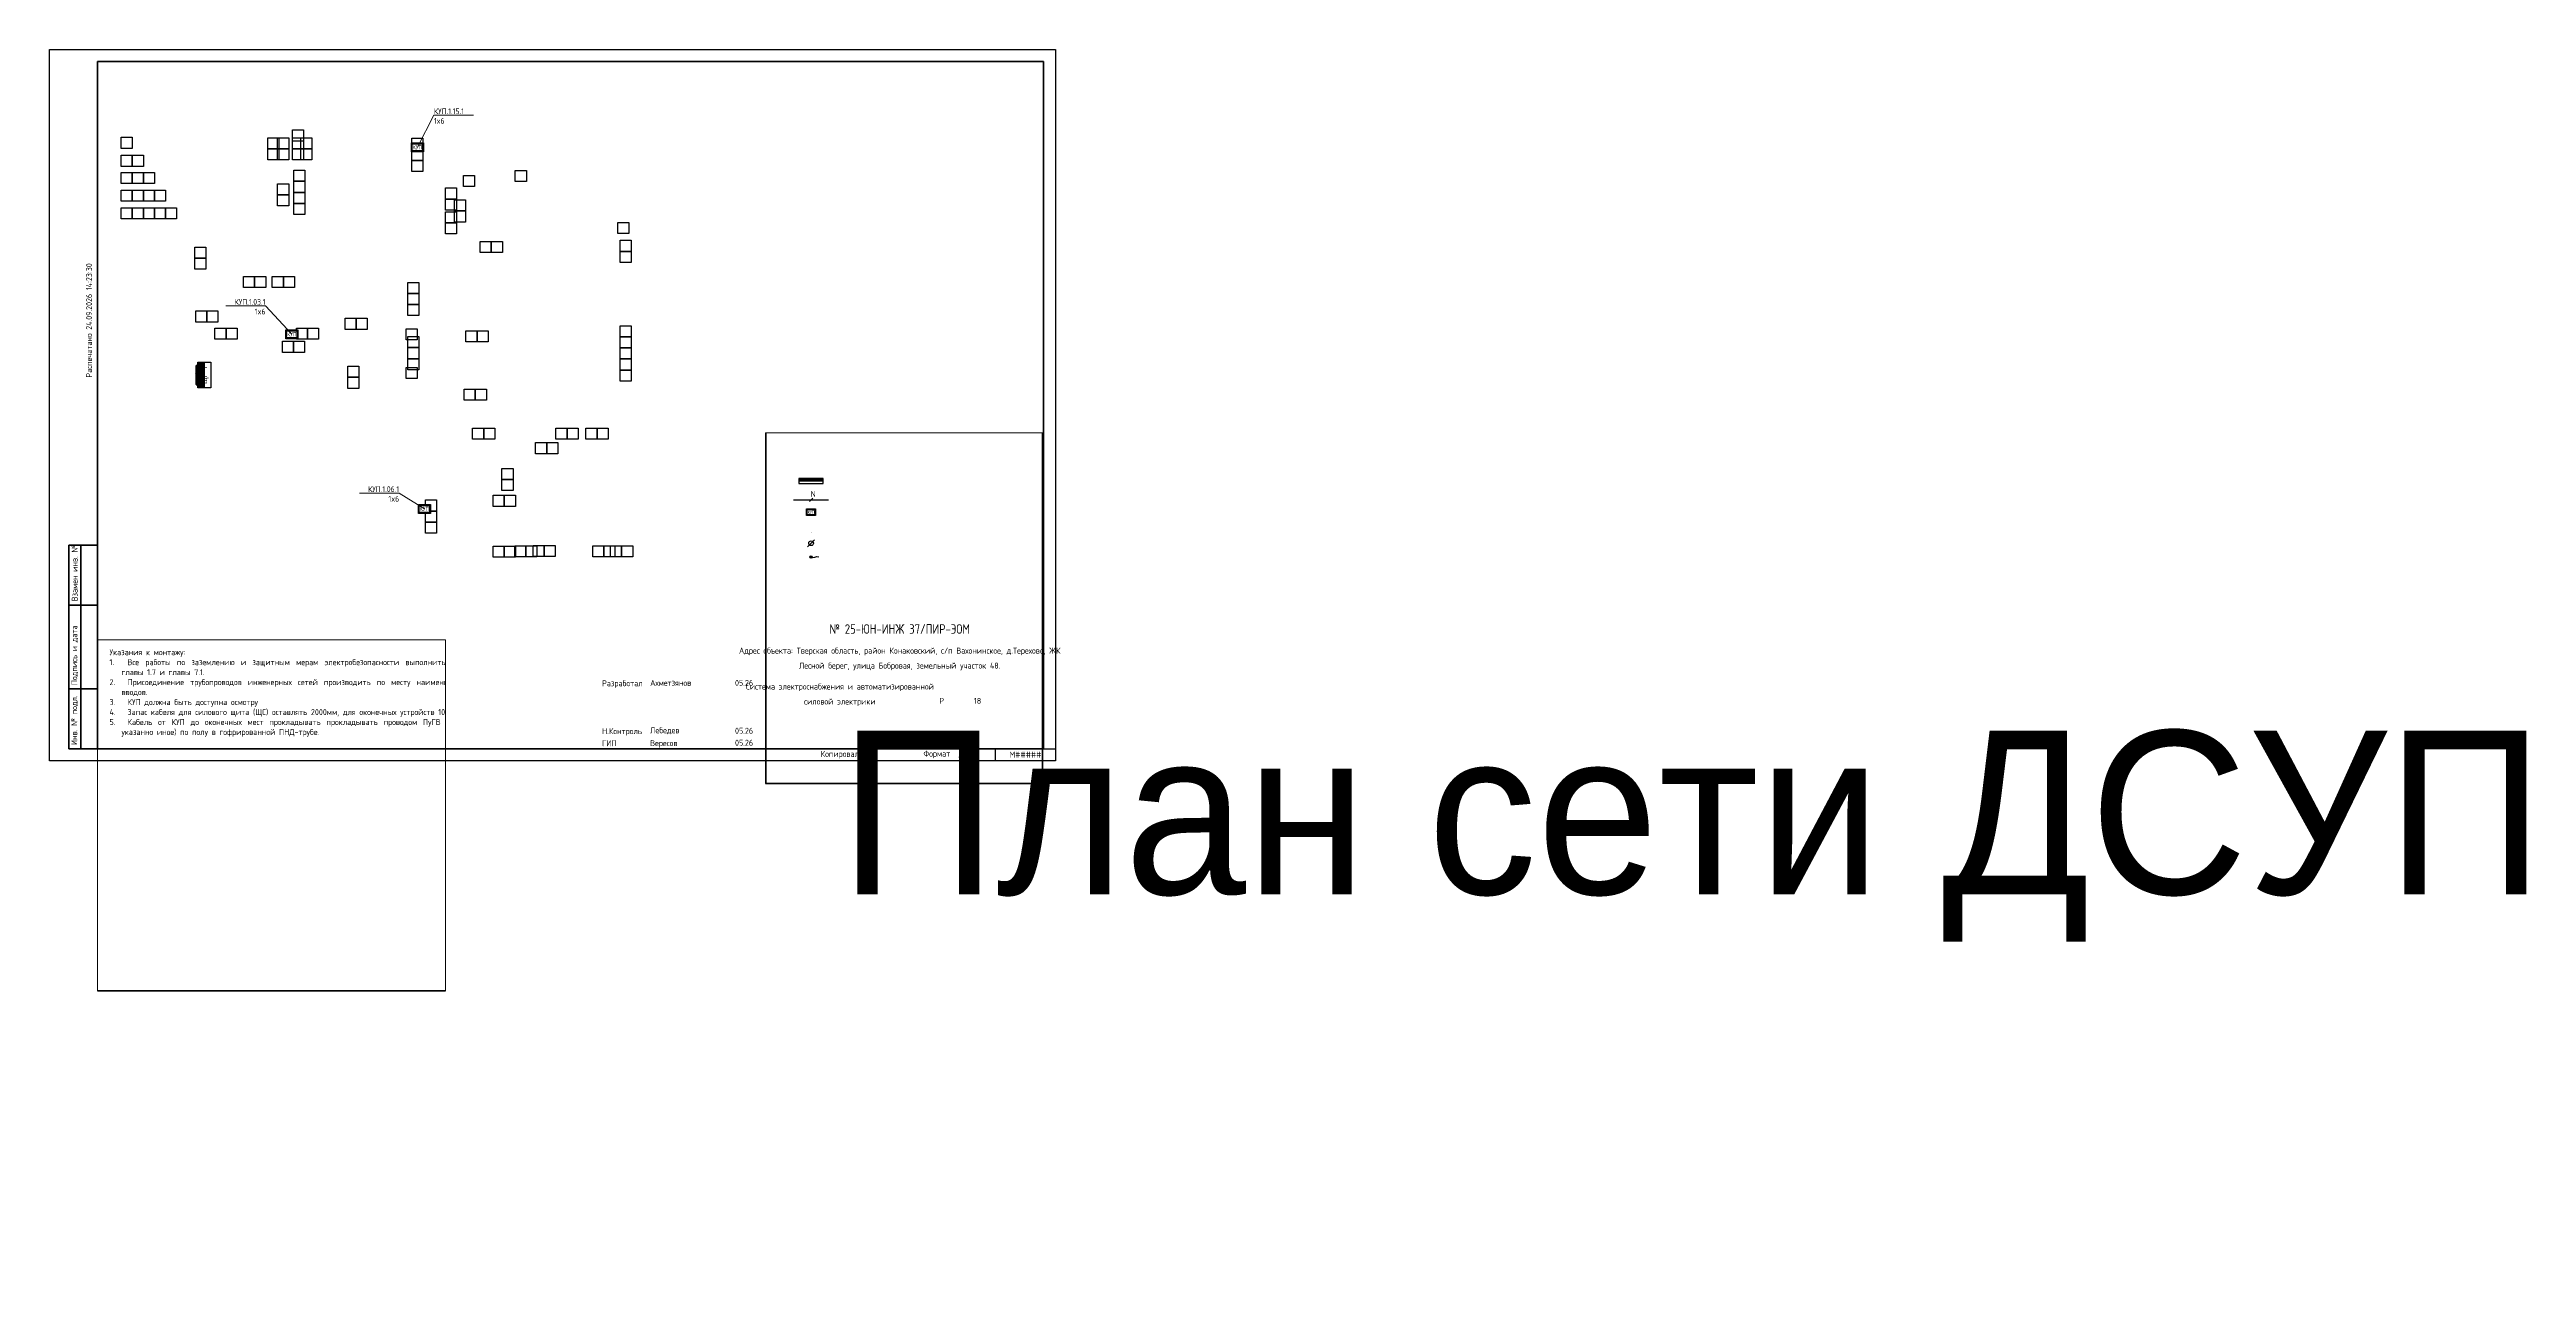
# Paper-space layout 'КУП (2)' of a CAD drawing. Header units: millimetres. Extents: x 0 to 1034, y -218 to 297.
# The model-space entities are those that its viewports show. They can reach past a viewport. Long polylines and large blocks are cut down to what shows.
import ezdxf
from ezdxf import colors
from ezdxf.entities.mleader import LeaderData, LeaderLine
from ezdxf.enums import TextEntityAlignment as Align
from ezdxf.math import Vec2, Vec3

# ---------------------------------------------------------------- set-up
doc = ezdxf.new("R2018")
doc.units = ezdxf.units.MM
doc.set_wipeout_variables(frame=1)
doc.linetypes.add('ШТРИХОВАЯ', pattern=[0.75, 0.5, -0.25])
doc.layers.add('0_UNC Defpoints ЭОМ', color=6, linetype='Continuous', plot=False)
for name, color, linetype in [('0_UNC_0 Щит', 1, 'Continuous'), ('0_UNC_12 ДСУП. Оборудование', 104, 'Continuous'), ('0_UNC_12 ДСУП. Трассы', 104, 'Continuous'), ('0_Рамка', 7, 'Continuous'), ('ЩР-1', 1, 'Continuous')]:
    doc.layers.add(name, color=color, linetype=linetype)
doc.styles.add('GOST 2.304 A', font='GOST2304A.ttf')
doc.styles.get("Standard").update_dxf_attribs({"font": 'arial.ttf'})
doc.styles.add('Unecom', font='GOST2304A.ttf', dxfattribs={"height": 2.5})
doc.styles.add('СГЕНЕРИР_СТИЛЬ_1', font='')
doc.styles.add('СПДС', font='isocpeur.ttf', dxfattribs={"width": 0.8, "height": 2.5})
doc.styles.add('СПДС1.8', font='isocpeur.ttf', dxfattribs={"width": 0.8, "height": 1.8})
doc.styles.get('СГЕНЕРИР_СТИЛЬ_1').set_extended_font_data('Arial Кириллический')

# ---------------------------------------------------------------- blocks, each defined once
blk = doc.blocks.new('*U292')
at = {"lineweight": 60, "ltscale": 10}
for p, q in [((20, 292), (415, 292)), ((20, 5), (20, 292)), ((415, 292), (415, 5)), ((8, 90), (20, 90)), ((8, 5), (8, 90)), ((13, 90), (13, 5)), ((20, 90), (20, 5)), ((20, 90), (20, 5)), ((8, 65), (20, 65)), ((8, 30), (20, 30)), ((20, 5), (8, 5)), ((415, 5), (20, 5))]:
    blk.add_line(p, q, dxfattribs=at)
at = {"layer": '0_UNC Defpoints ЭОМ', "ltscale": 10}
blk.add_lwpolyline([(420, 0), (0, 0), (0, 297), (420, 297)], close=True, dxfattribs=at)
at = {"layer": '0_UNC Defpoints ЭОМ', "lineweight": 30}
blk.add_lwpolyline([(395, 5), (420, 5), (420, 0), (395, 0)], close=True, dxfattribs=at)
at = {"char_height": 2.5, "attachment_point": 4, "rotation": 90, "style": 'Unecom'}
for s, insert, width in [('{\\fGOST type A|b0|i1|c204|p34; }Взамен инв. №', (10.5, 65), 25), (' Подпись и дата', (10.5, 30), 35), (' Инв. № подл.', (10.5, 5), 24.419)]:
    blk.add_mtext(s, dxfattribs=dict(at, insert=insert, width=width))
at = {"style": 'Unecom'}
for s, insert, char_height, width, attachment_point, line_spacing_factor in [('№ 25-ЮН-ИНЖ 37/ПИР-ЭОМ', (355, 55), 4, 120, 5, 2), ('Адрес объекта: Тверская область, район Конаковский, с/п Вахонинское, д.Терехово, ЖК Лесной берег, улица Бобровая, земельный участок 48.', (355, 42.5), 2.5, 115, 5, 1.5), ('Разработал', (230.7, 32), 2.5, 20, 4, 2), ('Ахметзянов', (250.8, 32.5), 2.5, 19.921, 4, 2), ('05.26', (290, 32.5), 2.5, 10, 5, 2), ('Система электроснабжения и автоматизированной силовой электрики', (330, 27.5), 2.5, 70, 5, 1.5), ('Р', (372.5, 25), 2.5, 15, 5, 2), ('Н.Контроль', (230.7, 12), 2.5, 20, 4, 2), ('Лебедев', (250.8, 12.5), 2.5, 19.921, 4, 2), ('05.26', (290, 12.5), 2.5, 10, 5, 2), ('ГИП', (230.7, 7.3), 2.5, 20, 4, 2), ('Вересов', (250.8, 7), 2.5, 19.921, 4, 2), ('05.26', (290, 7.5), 2.5, 10, 5, 2)]:
    blk.add_mtext(s, dxfattribs=dict(at, insert=insert, char_height=char_height, width=width, attachment_point=attachment_point, line_spacing_factor=line_spacing_factor))
at = {"char_height": 2.5, "attachment_point": 4, "style": 'Unecom'}
for s, insert, width in [('Формат  ', (364.9, 2.6), 50), ('\\pi1; ', (250, -133.2), 20), ('\\pi1; ', (250, -133.2), 20), ('\\pxi0.4; ', (250, -133.2), 20), ('\\pi1; ', (512.5, -218.3), 20), ('\\pi1; ', (512.5, -218.3), 20), ('\\pxi0.4; ', (512.5, -218.3), 20)]:
    blk.add_mtext(s, dxfattribs=dict(at, insert=insert, width=width))
at = {"style": 'Unecom'}
blk.add_attdef('ЛИСТ_№', text='', height=2.5, dxfattribs=at).set_placement((387.5, 25), align=Align.MIDDLE_CENTER)
blk.add_attdef('КОЛ-ВО_ЛИСТОВ', text='', height=2.5, dxfattribs=at).set_placement((404.7, 23.7), align=Align.CENTER)
at = {"lineweight": 30, "flags": 104}
blk.add_attdef('ОПИСАНИЕ_ЛИСТА', text='', height=2.5, dxfattribs=at).set_placement((329.9, 12.5), align=Align.MIDDLE_CENTER)
at = {"style": 'Unecom', "flags": 8}
blk.add_attdef('ФОРМАТ_БУМАГИ', (379.4, 1.3), '', height=2.5, dxfattribs=at)
at = {"layer": '0_Рамка', "style": 'СПДС', "width": 0.8}
blk.add_text('Распечатано 24.09.2026 14:23:30', height=2.5, rotation=90, dxfattribs=at).set_placement((16.5, 160), align=Align.MIDDLE_LEFT)
at = {"layer": 'Defpoints', "insert": (330, 2.5), "char_height": 2.5, "width": 70, "attachment_point": 5, "style": 'Unecom'}
blk.add_mtext('Копировал', dxfattribs=at)
blk = doc.blocks.new('*U31')
at = {"linetype": 'ByBlock'}
blk.add_wipeout([(1.9, 2.5), (1.9, -2.5), (-1.9, -2.5), (-1.9, 2.5)], dxfattribs=at)
at = {"linetype": 'ByBlock', "lineweight": -2}
for points in [[(1.9, 2.5), (1.9, -2.5), (-1.9, -2.5), (-1.9, 2.5)], [(1.5, 2.2), (1.5, -2.1), (-1.5, -2.1), (-1.5, 2.2)]]:
    blk.add_lwpolyline(points, close=True, dxfattribs=at)
at = {"linetype": 'ByBlock', "lineweight": -2, "style": 'СПДС1.8', "width": 0.8}
blk.add_text('КУП', height=1.8, rotation=270, dxfattribs=at).set_placement((0, 0), align=Align.MIDDLE_CENTER)
blk = doc.blocks.new('ЩС-65')
h = blk.add_hatch(color=1)
h.dxf.hatch_style = 1
h.paths.add_polyline_path([(1014, 0), (1014, 101), (0, 101), (0, 0)])
at = {"color": 1}
for points in [[(0, 101), (0, -101), (1014, -101), (1014, 101), (0, 101)], [(0, 0), (1014, 0)]]:
    blk.add_lwpolyline(points, dxfattribs=at)
blk = doc.blocks.new('*U310')
at = {"ltscale": 0.4}
h = blk.add_hatch(color=0, dxfattribs=at)
h.dxf.hatch_style = 1
h.paths.add_polyline_path([(0, 2, 0.414214), (-2, 0), (0, 0)])
h = blk.add_hatch(color=0, dxfattribs=at)
h.dxf.hatch_style = 1
h.paths.add_polyline_path([(0, 2), (0, 0), (2, 0, 0.414214)])
at = {"color": 0, "linetype": 'ByBlock', "lineweight": -2}
for points in [[(-2, 2), (2, 2)], [(-2, 0), (2, 0)]]:
    blk.add_lwpolyline(points, dxfattribs=at)
at = {"color": 0, "ltscale": 0.4}
blk.add_lwpolyline([(0, 3), (0, 2)], dxfattribs=at)
at = {"color": 0, "linetype": 'ByBlock', "lineweight": -2}
blk.add_arc((0, 0), 1.74, 0, 180, dxfattribs=at)
at = {"color": 18, "true_color": 0x000000, "style": 'Unecom'}
for tag, p in [('ГРУППА', (-12, 7)), ('НАЗНАЧЕНИЕ', (-12, 4))]:
    blk.add_attdef(tag, p, '', height=2.5, dxfattribs=at)
at = {"layer": 'Defpoints', "style": 'Unecom'}
for tag, p in [('МОДЕЛЬ', (-13, 2)), ('АТРИБУТ', (-13, -1))]:
    blk.add_attdef(tag, p, '', height=2.5, dxfattribs=at)
blk = doc.blocks.new('*U57')
at = {"ltscale": 100}
blk.add_line((-0.73, 0.73), (0.73, -0.73), dxfattribs=at)
blk.add_circle((0, 0), 0.5, dxfattribs=at)
blk = doc.blocks.new('*U105')
h = blk.add_hatch()
h.set_pattern_fill('ANGLE', color=0)
h.set_pattern_definition([(0, (-2.5674, 3.856), (0, 6.985), [5.08, -1.905]), (90, (-2.5674, 3.856), (-6.985, 4e-16), [5.08, -1.905])])
h.paths.add_polyline_path([(1.2, -1.3, 1), (-1.3, -1.3, 1)])
at = {"linetype": 'ByBlock'}
h = blk.add_hatch(color=0, dxfattribs=at)
h.dxf.hatch_style = 1
h.paths.add_polyline_path([(0, 0, 1), (0, -2.5, 1)])
at = {"color": 0, "linetype": 'ByBlock'}
blk.add_circle((0, -1.3), 1.25, dxfattribs=at)
at = {"color": 0, "linetype": 'ByBlock', "start_tangent": (7.660218, -6.306333), "end_tangent": (10.001371, -7.711266)}
blk.add_spline([(0, -1.3), (8, -1.2)], degree=3, dxfattribs=at)
blk = doc.blocks.new('01')
at = {"color": 0}
blk.add_lwpolyline([(-250, 250), (250, 250), (250, -250), (-250, -250), (-250, 250)], dxfattribs=at)
blk = doc.blocks.new('02')
at = {"color": 0}
for points in [[(-500, 250), (0, 250), (0, -250), (-500, -250), (-500, 250)], [(0, 250), (500, 250), (500, -250), (0, -250), (0, 250)]]:
    blk.add_lwpolyline(points, dxfattribs=at)
blk = doc.blocks.new('03')
at = {"color": 0}
for points in [[(-750, 250), (-250, 250), (-250, -250), (-750, -250), (-750, 250)], [(-250, 250), (250, 250), (250, -250), (-250, -250), (-250, 250)], [(250, 250), (750, 250), (750, -250), (250, -250), (250, 250)]]:
    blk.add_lwpolyline(points, dxfattribs=at)
blk = doc.blocks.new('04')
at = {"color": 0}
for points in [[(-1000, 250), (-500, 250), (-500, -250), (-1000, -250), (-1000, 250)], [(-500, 250), (0, 250), (0, -250), (-500, -250), (-500, 250)], [(0, 250), (500, 250), (500, -250), (0, -250), (0, 250)], [(500, 250), (1000, 250), (1000, -250), (500, -250), (500, 250)]]:
    blk.add_lwpolyline(points, dxfattribs=at)
blk = doc.blocks.new('05')
at = {"color": 0}
for points in [[(-1250, 250), (-750, 250), (-750, -250), (-1250, -250), (-1250, 250)], [(-750, 250), (-250, 250), (-250, -250), (-750, -250), (-750, 250)], [(-250, 250), (250, 250), (250, -250), (-250, -250), (-250, 250)], [(250, 250), (750, 250), (750, -250), (250, -250), (250, 250)], [(750, 250), (1250, 250), (1250, -250), (750, -250), (750, 250)]]:
    blk.add_lwpolyline(points, dxfattribs=at)
blk = doc.blocks.new('*U415')
h = blk.add_hatch(color=256)
h.dxf.hatch_style = 1
h.paths.add_polyline_path([(0, 300), (800, 300), (800, 100), (0, 100)])
for points in [[(0, 300), (800, 300), (800, 100), (0, 100)], [(0, 100), (800, 100), (800, -100), (0, -100)]]:
    blk.add_lwpolyline(points, close=True)
at = {"color": 7, "style": 'GOST 2.304 A'}
blk.add_attdef('ИМЯ', text='', height=180, dxfattribs=at).set_placement((400, 100), align=Align.MIDDLE_CENTER)
blk = doc.blocks.new('*U417')
at = {"color": 0, "linetype": 'Continuous', "lineweight": 25}
blk.add_lwpolyline([(286, 49), (298, 49, -0.414214), (300, 48), (300, 2, -0.414214), (298, 1), (-299, 1, -0.414214), (-300, 2), (-300, 48, -0.414214), (-299, 49), (-286, 49), (-286, 50), (-299, 50, 0.414214), (-301, 48), (-301, 2, 0.414214), (-299, 0), (298, 0, 0.414214), (301, 2), (301, 48, 0.414214), (298, 50), (286, 50)], format="xyb", close=True, dxfattribs=at)
at = {"color": 0, "flags": 9}
for tag, p in [('АРТИКУЛ', (-60, -12)), ('НАИМЕНОВАНИЕ', (-59, -7)), ('ПРИМЕЧАНИЕ', (-59, -17))]:
    blk.add_attdef(tag, text='', height=2.5, dxfattribs=at).set_placement(p, align=Align.TOP_LEFT)
at = {"color": 0, "lineweight": 30, "flags": 104}
for tag, p in [('ВЫСОТА', (-60, -21)), ('ДЛИНА', (-60, -36)), ('ШИРИНА', (-59, -25)), ('ТОЛЩИНА', (-59, -31))]:
    blk.add_attdef(tag, text='', height=2.5, dxfattribs=at).set_placement(p, align=Align.TOP_LEFT)
blk = doc.blocks.new('_None')

msp = doc.modelspace()

# ---------------------------------------------------------------- linework, layer by layer
at = {"ltscale": 10}
for points in [[(-212203, -105554), (-215071, -105554), (-215071, -90900), (-212203, -90900)], [(-212203, -90900), (-200647, -90900), (-200647, -105554), (-212203, -105554)], [(-200647, -90900), (-186103, -90900), (-186103, -105554), (-200647, -105554)], [(-212203, -120208), (-215071, -120208), (-215071, -105554), (-212203, -105554)], [(-212203, -105554), (-200647, -105554), (-200647, -120208), (-212203, -120208)], [(-200647, -105554), (-186103, -105554), (-186103, -120208), (-200647, -120208)], [(-212203, -134862), (-215071, -134862), (-215071, -120208), (-212203, -120208)], [(-212203, -120208), (-200647, -120208), (-200647, -134862), (-212203, -134862)], [(-200647, -120208), (-186103, -120208), (-186103, -134862), (-200647, -134862)]]:
    msp.add_lwpolyline(points, close=True, dxfattribs=at)
at = {"layer": '0_UNC_12 ДСУП. Трассы', "linetype": 'ШТРИХОВАЯ', "ltscale": 2}
msp.add_lwpolyline([(-211037, -108355), (-209574, -108355)], dxfattribs=at)
at = {"layer": '0_UNC_12 ДСУП. Трассы'}
msp.add_lwpolyline([(-210376, -108426), (-210235, -108284)], dxfattribs=at)

# ---------------------------------------------------------------- block references
at = {"layer": '0_UNC_0 Щит', "color": 1}
msp.add_blockref('ЩС-65', (-210813, -107570), dxfattribs=at)
at = {"layer": '0_UNC_12 ДСУП. Оборудование', "linetype": 'ByBlock', "lineweight": -3, "xscale": 200, "yscale": 200, "zscale": 200, "rotation": 270}
msp.add_blockref('*U57', (-210306, -110170), dxfattribs=at)
at = {"layer": '0_UNC_12 ДСУП. Оборудование', "xscale": 2, "yscale": 2, "zscale": 2}
msp.add_blockref('*U310', (-210274, -109718), dxfattribs=at)
at = {"layer": '0_UNC_12 ДСУП. Оборудование', "linetype": 'ByBlock', "xscale": 40, "yscale": 40, "zscale": 40}
msp.add_blockref('*U105', (-210306, -110695), dxfattribs=at)
at = {"layer": 'Defpoints', "color": 3, "xscale": 0.694956586567627, "yscale": 0.694956586567627, "zscale": 0.694956586567627}
for name, p in [('01', (917, 18977)), ('01', (6282, 19208)), ('02', (1091, 18415)), ('03', (1265, 17879)), ('01', (11634, 17782)), ('01', (13259, 17937)), ('04', (1439, 17326)), ('05', (1612, 16773)), ('01', (16470, 16307)), ('02', (12334, 15713)), ('02', (4922, 14617)), ('02', (5822, 14617)), ('02', (3426, 13537)), ('02', (4029, 12997)), ('02', (6139, 12587)), ('02', (6579, 12997)), ('01', (9841, 12980)), ('01', (9841, 11768)), ('02', (11832, 11087)), ('02', (12096, 9867)), ('02', (14069, 9413)), ('02', (14707, 9866)), ('02', (15645, 9866)), ('02', (12742, 7763)), ('02', (12742, 6176)), ('02', (13416, 6184)), ('02', (13991, 6195)), ('02', (15858, 6184)), ('02', (16416, 6184))]:
    msp.add_blockref(name, p, dxfattribs=at)
for name, p, rotation in [('02', (5511, 18789), 270), ('02', (5816, 18789), 270), ('02', (6279, 18789), 270), ('02', (6545, 18789), 270), ('03', (10017, 18599), 270), ('04', (6323, 17427), 270), ('02', (5816, 17347), 270), ('02', (11069, 17217), 270), ('02', (11354, 16844), 270), ('02', (11069, 16472), 270), ('02', (3224, 15367), 270), ('02', (16544, 15578), 270), ('03', (9893, 14087), 90), ('02', (8103, 13309), 180), ('05', (16544, 12382), 270), ('03', (9893, 12389), 90), ('02', (11889, 12917), 180), ('02', (8017, 11635), 270), ('02', (12842, 8434), 270), ('03', (10445, 7272), 90)]:
    msp.add_blockref(name, p, dxfattribs=dict(at, rotation=rotation))
at = {"layer": 'ЩР-1'}
ref = msp.add_blockref('*U417', (3094, 11703), dxfattribs=dict(at, rotation=270))
lines = msp.add_mtext('3000 мм', dxfattribs={"layer": '0', "color": 0, "insert": (3058, 11763), "char_height": 2.5, "attachment_point": 1, "rotation": 270})
ref.add_attrib('ДЛИНА', '', (3058, 11763), dxfattribs={"flags": 2}).embed_mtext(lines)
lines = msp.add_mtext('1,5 мм', dxfattribs={"layer": '0', "color": 0, "insert": (3063, 11762), "char_height": 2.5, "attachment_point": 1, "rotation": 270})
ref.add_attrib('ТОЛЩИНА', '', (3063, 11762), dxfattribs={"flags": 2}).embed_mtext(lines)
lines = msp.add_mtext('h=50 мм', dxfattribs={"layer": '0', "color": 0, "insert": (3073, 11763), "char_height": 2.5, "attachment_point": 1, "rotation": 270})
ref.add_attrib('ВЫСОТА', '', (3073, 11763), dxfattribs={"flags": 2}).embed_mtext(lines)
lines = msp.add_mtext('600 мм', dxfattribs={"layer": '0', "color": 0, "insert": (3069, 11762), "char_height": 2.5, "attachment_point": 1, "rotation": 270})
ref.add_attrib('ШИРИНА', '', (3069, 11762), dxfattribs={"flags": 2}).embed_mtext(lines)
at = {"layer": 'ЩР-1', "rotation": 90}
msp.add_blockref('*U415', (3446, 11304), dxfattribs=at).add_auto_attribs({'ИМЯ': 'ЩР-1'})

# ---------------------------------------------------------------- texts
at = {"insert": (-200140, -105945), "char_height": 250, "width": 13510.6, "attachment_point": 1, "style": 'Unecom'}
msp.add_mtext('\\pxi-3,l3,sm1,qj,t3;Указания к монтажу:\\P\\pi-2,l2;{\\C0;1.^IВсе работы по заземлению и защитным мерам электробезопасности выполнить согласно ПУЭ главы 1.7 и главы 7.1.\\P2.^IПрисоединение трубопроводов инженерных сетей производить по месту наименьшего расстояния от вводов.\\P3.^IКУП должна быть доступна осмотру\\P4.^IЗапас кабеля для силового щита (ЩС) оставлять 2000мм, для оконечных устройств 1000мм.\\P5.^IКабель от КУП до оконечных мест прокладывать прокладывать проводом ПуГВ 1х2.5 (если не указанно иное) по полу в гофрированной ПНД-трубе.}', dxfattribs=at)
at = {"layer": '0_UNC_12 ДСУП. Трассы', "insert": (-209651, -108113), "char_height": 250, "width": 1354, "attachment_point": 5, "style": 'СГЕНЕРИР_СТИЛЬ_1'}
msp.add_mtext('\\pxql;{\\fISOCPEUR|b0|i0|c204|p34;N}', dxfattribs=at)

# ---------------------------------------------------------------- next in the draw order: block references
at = {"layer": '0_UNC_12 ДСУП. Оборудование', "linetype": 'ByBlock', "lineweight": -3, "xscale": 75, "yscale": 75, "zscale": 75, "rotation": 90}
for p in [(10020, 18839), (6089, 12981), (10240, 7511), (-210306, -108870)]:
    msp.add_blockref('*U31', p, dxfattribs=at)

# ---------------------------------------------------------------- next in the draw order: leaders
at = {"layer": '0_UNC_12 ДСУП. Оборудование', "color": 7}
ml = msp.add_multileader_mtext('Standard', dxfattribs=at)
ml.set_content('КУП.1.15.1\\P1x6', color=7, style='Unecom')
ml.set_leader_properties(color=7, linetype='ByLayer', lineweight=13)
ml.set_arrow_properties(name='NONE')
ml.build(insert=Vec2(0, 0))
ml.multileader.update_dxf_attribs({"has_dogleg": 0, "text_left_attachment_type": 6, "text_right_attachment_type": 6, "text_bottom_attachment_type": 10, "arrow_head_size": 0, "scale": 100})
ctx = ml.context
ctx.base_point, ctx.scale, ctx.char_height, ctx.arrow_head_size, ctx.plane_origin = Vec3(10535, 19841), 100, 180, 0, Vec3(-9330, 20115)
ctx.left_attachment, ctx.right_attachment, ctx.top_attachment = 6, 6, 10
notes = []
notes.append((ctx, [(0, (1, 1, 0), (10527, 19841), (1, 0), 8, [(0, [(10019, 18839)], 0, [])])]))
ctx.mtext.insert, ctx.mtext.width, ctx.mtext.flow_direction = Vec3(10537, 20057), 1407.36, 5
ml = msp.add_multileader_mtext('Standard', dxfattribs=at)
ml.set_content('КУП.1.03.1\\P1x6', color=7, style='Unecom')
ml.set_leader_properties(color=7, linetype='ByLayer', lineweight=13)
ml.set_arrow_properties(name='NONE')
ml.build(insert=Vec2(0, 0))
ml.multileader.update_dxf_attribs({"has_dogleg": 0, "text_left_attachment_type": 6, "text_right_attachment_type": 6, "text_bottom_attachment_type": 10, "arrow_head_size": 0, "scale": 100})
ctx = ml.context
ctx.base_point, ctx.scale, ctx.char_height, ctx.arrow_head_size, ctx.plane_origin = Vec3(4435, 13868), 100, 180, 0, Vec3(-13261, 14257)
ctx.left_attachment, ctx.right_attachment, ctx.top_attachment, ctx.text_align_type = 6, 6, 10, 2
notes.append((ctx, [(1, (1, 1, 0), (5272, 13868), (-1, 0), 8, [(0, [(6088, 12981)], 0, [])])]))
ctx.mtext.insert, ctx.mtext.width, ctx.mtext.alignment, ctx.mtext.flow_direction = Vec3(5262, 14084), 1407.36, 3, 5
ml = msp.add_multileader_mtext('Standard', dxfattribs=at)
ml.set_content('КУП.1.06.1\\P1x6', color=7, style='Unecom')
ml.set_leader_properties(color=7, linetype='ByLayer', lineweight=13)
ml.set_arrow_properties(name='NONE')
ml.build(insert=Vec2(0, 0))
ml.multileader.update_dxf_attribs({"has_dogleg": 0, "text_left_attachment_type": 6, "text_right_attachment_type": 6, "text_bottom_attachment_type": 10, "arrow_head_size": 0, "scale": 100})
ctx = ml.context
ctx.base_point, ctx.scale, ctx.char_height, ctx.arrow_head_size, ctx.plane_origin = Vec3(8610, 8004), 100, 180, 0, Vec3(-9110, 8787)
ctx.left_attachment, ctx.right_attachment, ctx.top_attachment, ctx.text_align_type = 6, 6, 10, 2
notes.append((ctx, [(1, (1, 1, 0), (9458, 8004), (-1, 0), 8, [(0, [(10239, 7511)], 0, [])])]))
ctx.mtext.insert, ctx.mtext.width, ctx.mtext.alignment, ctx.mtext.flow_direction = Vec3(9448, 8220), 1407.36, 3, 5
for ctx, leaders in notes:
    for number, flags, end, landing, length, lines in leaders:
        leader = LeaderData()
        leader.index, (leader.has_last_leader_line, leader.has_dogleg_vector, leader.attachment_direction) = number, flags
        leader.last_leader_point, leader.dogleg_vector, leader.dogleg_length = Vec3(end), Vec3(landing), length
        for number, points, colour, breaks in lines:
            line = LeaderLine()
            line.index, line.vertices, line.color, line.breaks = number, Vec3.list(points), colors.encode_raw_color(colour), breaks
            leader.lines.append(line)
        ctx.leaders.append(leader)

psp = doc.layouts.new('КУП (2)')

# ---------------------------------------------------------------- block references
at = {"ltscale": 100}
ref = psp.add_blockref('*U292', (0, 0), dxfattribs=at)
ref.add_attrib('ФОРМАТ_БУМАГИ', 'А3', (379.4, 1.3), dxfattribs={"height": 2.5, "style": 'Unecom'})
ref.add_attrib('ЛИСТ_№', '18', dxfattribs={"height": 2.5, "style": 'Unecom'}).set_placement((387.5, 25), align=Align.MIDDLE_CENTER)
lines = psp.add_mtext('План сети ДСУП', dxfattribs={"insert": (329.9, 12.5), "char_height": 68.284, "attachment_point": 1})
ref.add_attrib('ОПИСАНИЕ_ЛИСТА', '', (329.9, 12.5), dxfattribs={"flags": 104}).embed_mtext(lines)

# ---------------------------------------------------------------- texts
at = {"insert": (407.5, 2.5), "char_height": 2.5, "width": 25, "attachment_point": 5, "line_spacing_factor": 2, "style": 'Unecom'}
psp.add_mtext('М#####', dxfattribs=at)

# ---------------------------------------------------------------- viewports
at = {"layer": '0_UNC Defpoints ЭОМ'}
for center, size, view_center_point, view_height, status, view_target_point, frozen in [((217.5, 148.5), (395, 287), (-2566.5, -3801.3), 21525, 4, (17379, 14563.8), ['0_Рамка']), ((92.7, -22.8), (145.4, 146.54), (12948.5, -148868), 14654.18, 3, (-206323.7, 35986.8), ['0_UNC_12 ДСУП. Оборудование', '0_UNC_12 ДСУП. Трассы'])]:
    vp = psp.add_viewport(center=center, size=size, view_center_point=view_center_point, view_height=view_height, status=status, dxfattribs=dict(at, view_target_point=view_target_point))
    vp.frozen_layers = frozen
at = {"layer": '0_UNC Defpoints ЭОМ', "view_target_point": (-206323.7, 35986.8)}
psp.add_viewport(center=(356.8, 63.7), size=(115.6, 146.54), view_center_point=(-101.5, -148868), view_height=14654.18, dxfattribs=at)

doc.saveas('drawing.dxf')
